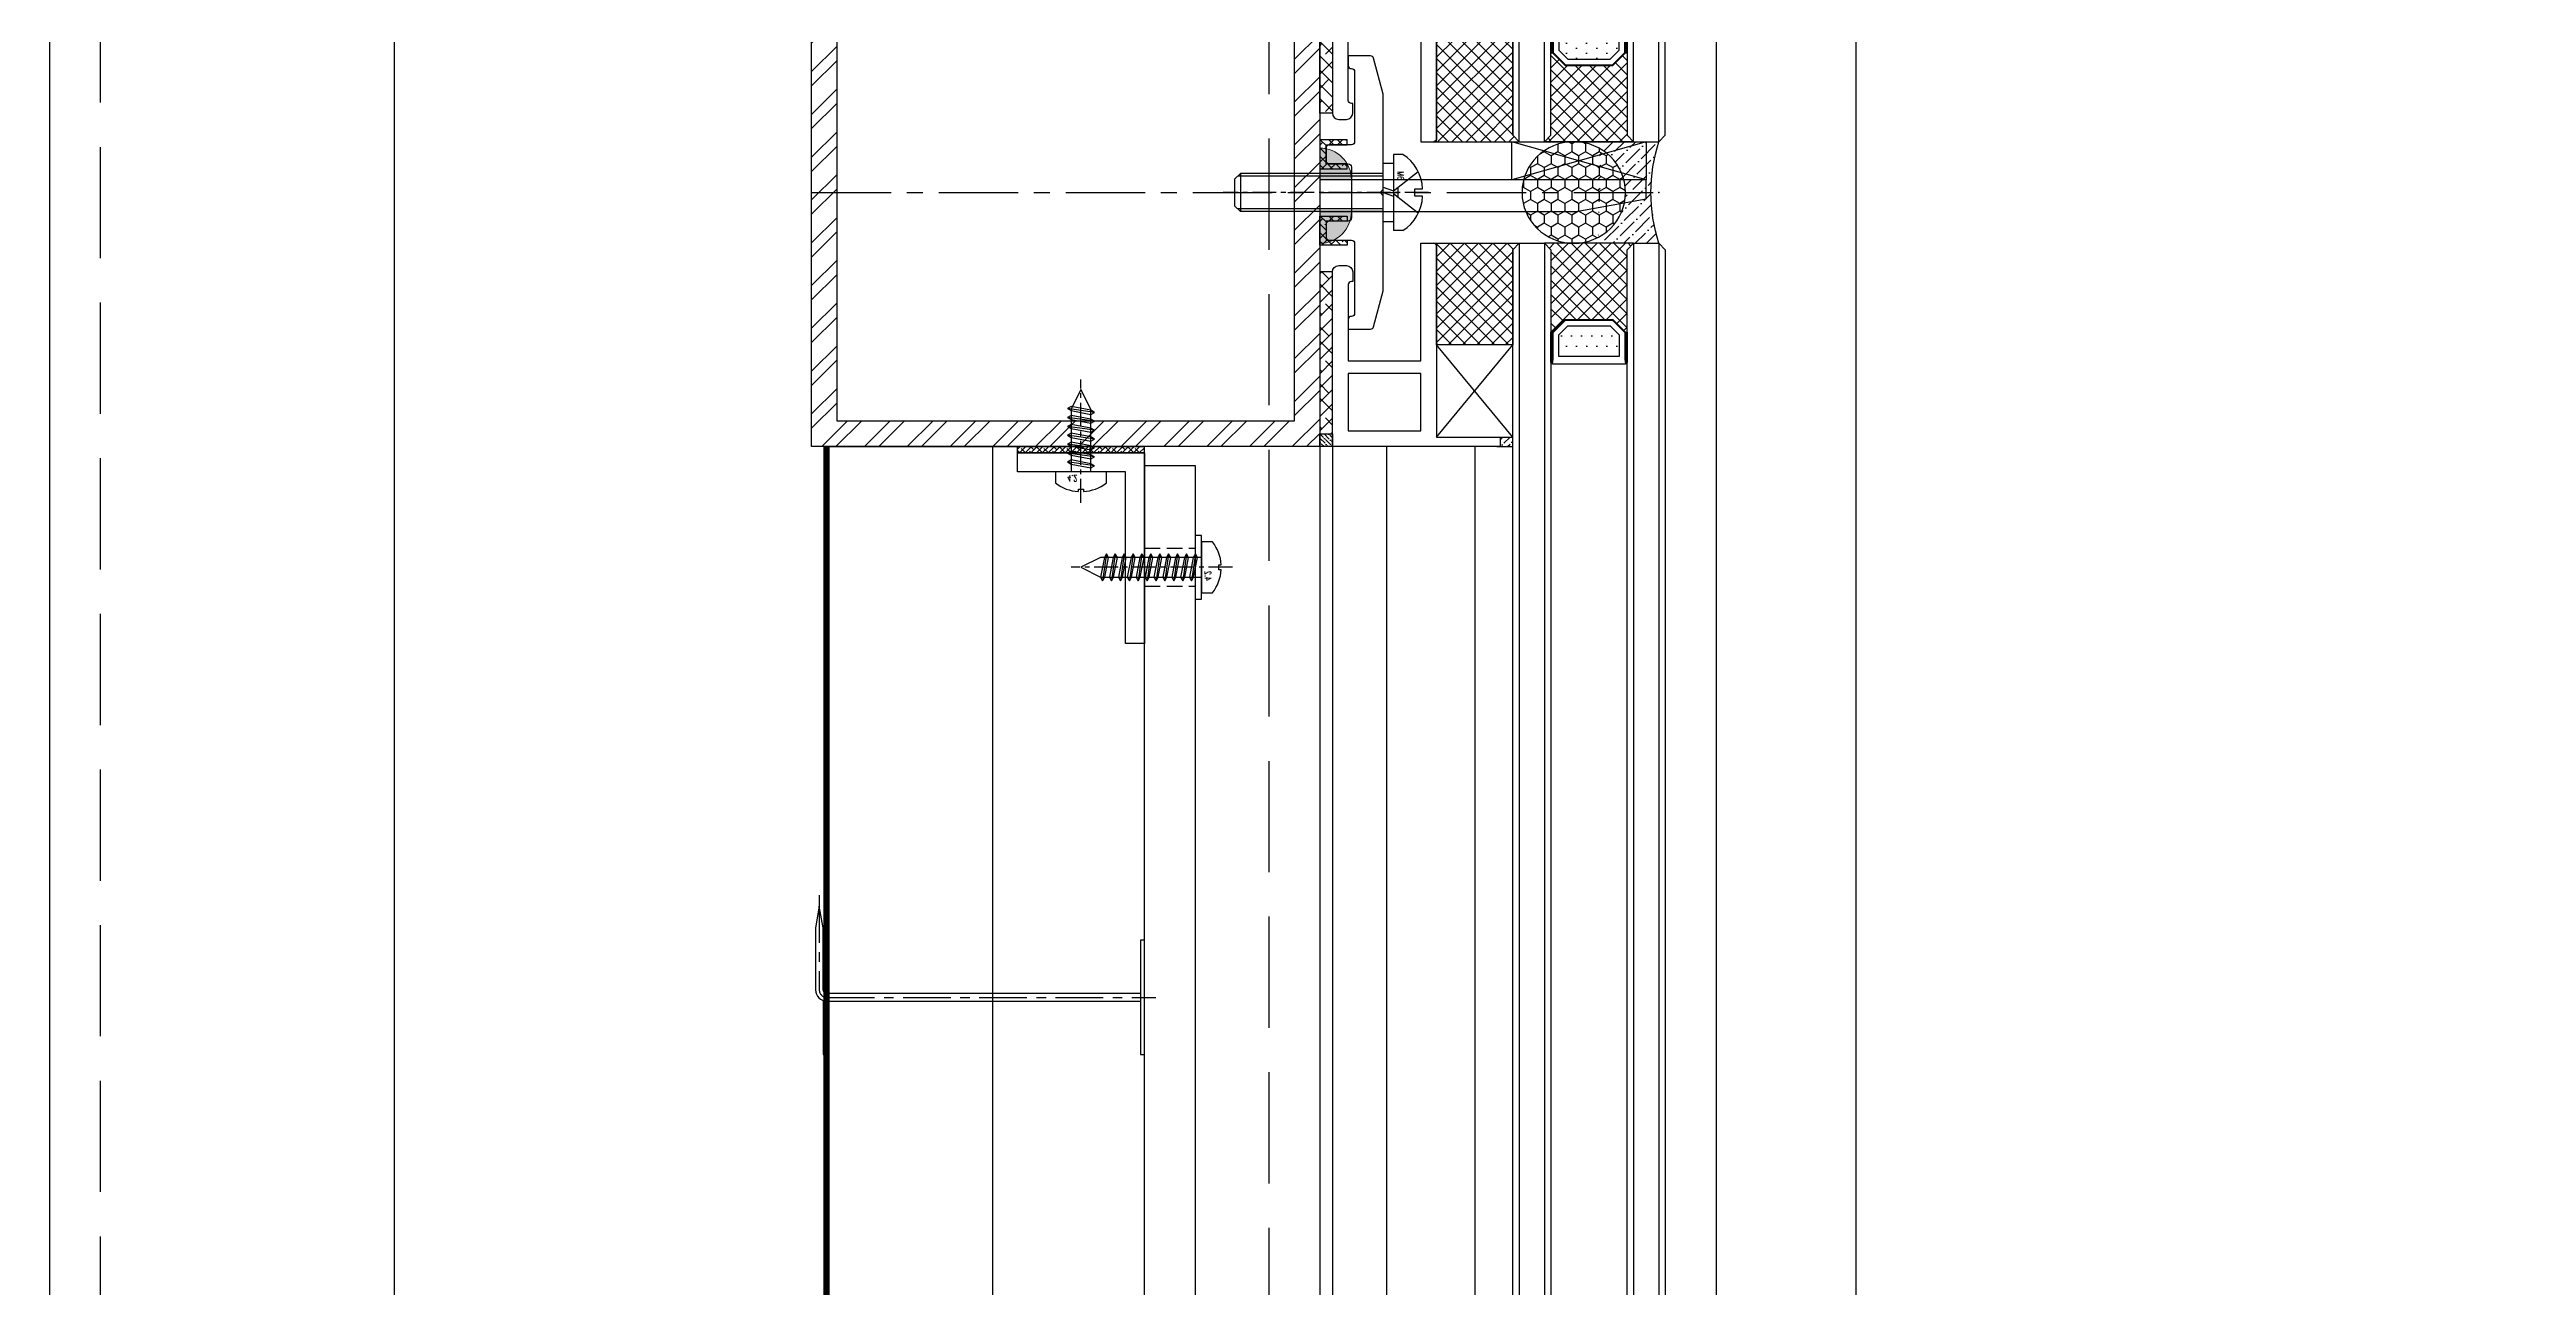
# Model space of a CAD drawing. Extents: x 220580 to 2027826, y -309201 to 71987.
# Drawn here: x 323449.2 to 323839.2, y -158801.7 to -158606.8 of the extents above; entities that cross this region are included whole.
import ezdxf
from ezdxf.enums import TextEntityAlignment as Align

# ---------------------------------------------------------------- set-up
doc = ezdxf.new("R2010")
doc.units = 0
for name, pattern in [('AUSGEZOGEN', [0]), ('CENTER', [2, 1.25, -0.25, 0.25, -0.25]), ('ZN-CENTER', [2, 1.25, -0.25, 0.25, -0.25]), ('ZN-DASH', [0.35, 0.25, -0.1])]:
    doc.linetypes.add(name, pattern=pattern)
for name, color, linetype in [('!ZN1-填充-8', 8, 'Continuous'), ('!ZN3-其它材质幕墙-60', 60, 'Continuous'), ('!ZN3-玻璃幕墙-4', 4, 'Continuous'), ('!ZN4-辅助材料-1', 1, 'Continuous'), ('!ZN4-配件-11', 11, 'Continuous'), ('!ZN5-钢材投影-40', 40, 'Continuous'), ('!ZN5-铝材投影-112', 112, 'Continuous'), ('!ZN5-铝材断面-6', 6, 'Continuous'), ('!ZN6-虚线-8', 8, 'ZN-DASH'), ('1 轴线 辅助线', 1, 'CENTER'), ('11紧固件', 11, 'Continuous'), ('20剖面图$0$A-SFCE', 30, 'Continuous'), ('2钢材断面', 2, 'Continuous'), ('A_Hatch', 8, 'Continuous'), ('BM', 8, '保温棉'), ('DIM', 173, 'Continuous'), ('Fill', 8, 'Continuous'), ('ZX', 240, 'CENTER'), ('型材截面颜色', 253, 'Continuous')]:
    doc.layers.add(name, color=color, linetype=linetype)
for name, color, linetype, lineweight in [('0CABR-填充', 8, 'Continuous', 5), ('0CABR-密封材料、垫片', 195, 'Continuous', 9), ('0填充', 8, 'Continuous', 13)]:
    doc.layers.add(name, color=color, linetype=linetype, lineweight=lineweight)
doc.styles.add('DHTEXT-1', font='ROMANS.shx', dxfattribs={"width": 0.7, "bigfont": 'CHINESE.shx'})
doc.linetypes.add('保温棉', pattern='A,0.006248399999999999,-6.2484,[134,ltypeshp.shx,S=6.2484,R=0,X=-6.2484,Y=0],-12.4968,[134,ltypeshp.shx,S=6.2484,R=180,X=6.2484,Y=0],-6.2484', length=24.9998484)
doc.dimstyles.new('ZN200', dxfattribs={"dimscale": 200, "dimtxt": 2.5, "dimasz": 1.5, "dimexe": 1, "dimexo": 2, "dimgap": 0.9, "dimtad": 1, "dimdec": 0, "dimdsep": 46, "dimtxsty": 'DHTEXT-1', "dimblk": 'ARCHTICK', "dimcen": 2.5, "dimclrd": 173, "dimclre": 173, "dimclrt": 7, "dimazin": 2, "dimtfac": 1, "dimtdec": 0, "dimtix": 1, "dimtmove": 2, "dimatfit": 3, "dimfxl": 0, "dimtolj": 1, "dimtzin": 0, "dimarcsym": 0})

# ---------------------------------------------------------------- blocks, each defined once
blk = doc.blocks.new('20250822090122')
at = {"layer": 'A_Hatch'}
h = blk.add_hatch(dxfattribs=at)
h.set_pattern_fill('ANSI32', color=256)
h.set_pattern_definition([(45, (-80, -40), (-3.367596045400933, 3.367596045400933), []), (45, (-77.75493500000448, -40), (-3.367596045400933, 3.367596045400933), [])])
h.paths.add_polyline_path([(0, 40), (-80, 40), (-80, -40), (0, -40)])
h.paths.add_polyline_path([(-4, 36), (-4, -36), (-76, -36), (-76, 36)], flags=16)
at = {"layer": '2钢材断面'}
for points in [[(-80, 40), (0, 40), (0, -40), (-80, -40)], [(-76, 36), (-4, 36), (-4, -36), (-76, -36)]]:
    blk.add_lwpolyline(points, close=True, dxfattribs=at)
blk = doc.blocks.new('20230625105620')
at = {"layer": '0CABR-填充'}
h = blk.add_hatch(dxfattribs=at)
h.set_pattern_fill('ANSI38', color=256, scale=0.3, angle=90.00000000000001)
h.set_pattern_definition([(135, (669.6330778690171, -11486.45394119481), (-0.6735192090801863, -0.6735192090801866), []), (225, (669.6330778690171, -11486.45394119481), (-0.6735192090801858, -2.02055762724056), [2.38125, -1.42875])])
h.paths.add_polyline_path([(-5.199999999720603, 3.69999999992433), (-5.199999999953434, 4.500000000203727), (-8.5, 4.499999999970896), (-8.49999999976717, 7.499999999970896), (-5.199999999953434, 7.499999999970896), (-5.199999999953434, 8.300000000017462), (-9.49999999976717, 8.300000000017462), (-9.5, 3.69999999992433)])
h = blk.add_hatch(dxfattribs=at)
h.set_pattern_fill('ANSI38', color=256, scale=0.3, angle=90)
h.set_pattern_definition([(135, (669.6330778690754, -11486.45394119481), (-0.6735192090801865, -0.6735192090801864), []), (225, (669.6330778690754, -11486.45394119481), (-0.6735192090801867, -2.020557627240559), [2.38125, -1.42875])])
h.paths.add_polyline_path([(-5.199999999662396, 3.69999999992433), (-5.199999999895226, 4.500000000203727), (-8.499999999941792, 4.499999999970896), (-8.499999999708962, 7.499999999970896), (-5.199999999895226, 7.499999999970896), (-5.199999999895226, 8.300000000017462), (-9.499999999708962, 8.300000000017462), (-9.499999999941792, 3.69999999992433)])
h = blk.add_hatch(dxfattribs=at)
h.set_pattern_fill('ANSI38', color=256, scale=0.3, angle=90.00000000000001)
h.set_pattern_definition([(135, (669.6330778687843, -11498.45394119481), (-0.6735192090801863, -0.6735192090801866), []), (225, (669.6330778687843, -11498.45394119481), (-0.6735192090801858, -2.02055762724056), [2.38125, -1.42875])])
h.paths.add_polyline_path([(-5.199999999953434, -8.30000000007567), (-5.200000000186265, -7.499999999796273), (-8.50000000023283, -7.500000000029104), (-8.5, -4.500000000029104), (-5.200000000186265, -4.500000000029104), (-5.200000000186265, -3.699999999982538), (-9.5, -3.699999999982538), (-9.50000000023283, -8.30000000007567)])
h = blk.add_hatch(dxfattribs=at)
h.set_pattern_fill('ANSI38', color=256, scale=0.3, angle=90)
h.set_pattern_definition([(135, (669.6330778688425, -11498.45394119481), (-0.6735192090801865, -0.6735192090801864), []), (225, (669.6330778688425, -11498.45394119481), (-0.6735192090801867, -2.020557627240559), [2.38125, -1.42875])])
h.paths.add_polyline_path([(-5.199999999895226, -8.30000000007567), (-5.200000000128057, -7.499999999796273), (-8.500000000174623, -7.500000000029104), (-8.499999999941792, -4.500000000029104), (-5.200000000128057, -4.500000000029104), (-5.200000000128057, -3.699999999982538), (-9.499999999941792, -3.699999999982538), (-9.500000000174623, -8.30000000007567)])
at = {"layer": '!ZN4-辅助材料-1'}
for points in [[(-5.199999999662396, 3.69999999992433), (-5.199999999895226, 4.500000000203727), (-8.499999999941792, 4.499999999970896), (-8.499999999708962, 7.499999999970896), (-5.199999999895226, 7.499999999970896), (-5.199999999895226, 8.300000000017462), (-9.499999999708962, 8.300000000017462), (-9.499999999941792, 3.69999999992433), (-5.199999999662396, 3.69999999992433)], [(-5.199999999662396, -3.700000000215368), (-5.199999999895226, -4.500000000261934), (-8.499999999941792, -4.500000000261934), (-8.499999999708962, -7.500000000029104), (-5.199999999895226, -7.500000000261934), (-5.199999999895226, -8.30000000007567), (-9.499999999708962, -8.30000000007567), (-9.499999999941792, -3.699999999982538), (-5.199999999662396, -3.700000000215368)]]:
    blk.add_lwpolyline(points, dxfattribs=at)
at = {"layer": '!ZN5-铝材投影-112'}
blk.add_lwpolyline([(-4.499999999767169, 3.999999999970896), (-4.5, -4.000000000029104, -0.4142135623702536), (-4.999999999767169, -4.500000000029104), (-7.999999999767169, -4.500000000029104, 0.414213562373095), (-8.49999999976717, -5.000000000029104), (-8.49999999976717, -7.000000000029104, 0.414213562373095), (-7.999999999767169, -7.500000000029104), (-4.499999999476131, -7.500000000025466, -0.414213562373095), (-3.999999999476131, -8.000000000025466), (-3.999999999476131, -19.00000000002547, -0.414213562373095), (-4.499999999476131, -19.50000000002547, 0.414213562373095), (-4.999999999476131, -20.00000000002547), (-4.999999999476131, -21.50000000002547), (-1.491358648519963, -21.5000000000291, 0.3394542588629411), (-1.008395735407248, -21.12940952254576), (0.5, -15.5000000000291), (0.5, -0.5000000000291038), (0, -2.91038304567337e-11), (0.5, 0.4999999999708962), (0.5000000002328306, 15.4999999999709), (-1.008395735174417, 21.12940952248755, 0.3394542588629411), (-1.491358648519963, 21.4999999999709), (-4.999999999476131, 21.49999999996726), (-4.999999999476131, 19.99999999996726, 0.414213562373095), (-4.499999999476131, 19.49999999996726, -0.414213562373095), (-3.999999999476131, 18.99999999996726), (-3.999999999476131, 7.999999999967258, -0.414213562373095), (-4.499999999476131, 7.499999999967258), (-7.999999999767169, 7.499999999970896, 0.414213562373095), (-8.49999999976717, 6.999999999970896), (-8.49999999976717, 4.999999999970896, 0.414213562373095), (-7.999999999767169, 4.499999999970896), (-4.999999999767169, 4.499999999970896, -0.4142135623688329), (-4.499999999767169, 3.999999999970896)], format="xyb", close=True, dxfattribs=at)
at = {"layer": '0CABR-密封材料、垫片'}
for points in [[(-5.199999999720603, 3.69999999992433), (-5.199999999953434, 4.500000000203727), (-8.5, 4.499999999970896), (-8.49999999976717, 7.499999999970896), (-5.199999999953434, 7.499999999970896), (-5.199999999953434, 8.300000000017462), (-9.49999999976717, 8.300000000017462), (-9.5, 3.69999999992433), (-5.199999999720603, 3.69999999992433)], [(-5.199999999720603, -3.700000000215368), (-5.199999999953434, -4.500000000261934), (-8.5, -4.500000000261934), (-8.49999999976717, -7.500000000029104), (-5.199999999953434, -7.500000000261934), (-5.199999999953434, -8.30000000007567), (-9.49999999976717, -8.30000000007567), (-9.5, -3.699999999982538), (-5.199999999720603, -3.700000000215368)]]:
    blk.add_lwpolyline(points, dxfattribs=at)
blk = doc.blocks.new('*U1907')
at = {"linetype": 'ByBlock', "ltscale": 10}
for p, q in [((-3.099760062443238, 5.999999999999091), (-1.5997600624396, 5.999999999999091)), ((-1.5997600624396, -5.999999999999091), (-1.5997600624396, 5.999999999999091)), ((-1.5997600624396, -4.620044984873882), (-1.5997600624396, 4.620044984872013)), ((-1.5997600624396, 4.620044984872013), (0, 4.620044984872013)), ((0, 4.620044984872013), (0, -4.620044984873882)), ((-6.199760062438145, 0.5999999999958163), (-4.999760062433779, 0.5999999999976353)), ((-5.512308570388996, 3.264313849224891), (-1.5997600624396, 0.2324707128979036)), ((-4.999760062433779, 0.5999999999976353), (-4.999760062433779, -0.5999999999994543)), ((-2.359507198434585, 0.8212005739923881), (-2.359507198434585, -0.8212005739890408)), ((0, -9.343636975245317e-13), (-1.5997600624396, 0.5822434348437788)), ((2.220446049250313e-16, 3.000000000002645), (22.5002399375644, 3.000000000000339)), ((2.220446049250313e-16, 2.55000000000389), (22.95023993756877, 2.549999999997793)), ((22.50023993756076, -2.999999999986928), (22.50023993755713, 3.000000000014891)), ((22.50023993755713, 3.000000000014891), (23.40023993755858, 2.100000000013436)), ((23.40023993756222, -2.100000000009119), (23.40023993755858, 2.100000000013436)), ((-4.999760062433779, -0.5999999999994543), (-6.200041946336569, -0.6000000000067303)), ((-5.512308570388996, -3.264313849219434), (-1.5997600624396, -0.2324707128950645)), ((-0.0001236077368957922, -0.834518847842471), (-1.599883670176496, -0.2522754129977578)), ((0, -2.549999999996544), (22.95023993757604, -2.549999999997114)), ((2.220446049250313e-16, -2.999999999997355), (22.50023993756804, -2.999999999999661)), ((22.50023993755713, -3.000000000014213), (23.40023993755858, -2.100000000012757)), ((-3.0997600624396, -5.999999999999091), (-1.5997600624396, -5.999999999999091)), ((0, -4.620044984873882), (-1.5997600624396, -4.620044984873882))]:
    blk.add_line(p, q, dxfattribs=at)
at = {"color": 0, "linetype": 'ZN-CENTER', "ltscale": 3}
blk.add_line((-7.149760062439595, 2.968965134506063e-13), (25.2002399375604, 2.456684181638768e-12), dxfattribs=at)
at = {"linetype": 'ByBlock', "ltscale": 10}
for centre, radius, start, end in [((0.6289204536260513, 0.2696463704114649), 6.836666666661672, 123.0516276806388, 177.2303399897559), ((0.6289204536260513, -0.2696463704151029), 6.836666666662514, 182.7696600102441, 236.9483723193611)]:
    blk.add_arc(centre, radius, start, end, dxfattribs=at)
at = {"layer": 'Defpoints', "color": 0, "ltscale": 10, "style": 'DHTEXT-1', "width": 0.7}
blk.add_text('M6', height=1, rotation=90, dxfattribs=at).set_placement((-2.254738332375523, -2.651439335049475), align=Align.CENTER)
blk = doc.blocks.new('16胶缝')
at = {"layer": '!ZN1-填充-8', "ltscale": 0.1}
h = blk.add_hatch(dxfattribs=at)
h.set_pattern_fill('HONEY', color=256, scale=10, style=0)
h.set_pattern_definition([(4.818975183877585e-15, (-19679.56000236233, -11324.37131966545), (1.875, 1.08253175), [1.25, -2.5]), (120, (-19679.56000236233, -11324.37131966545), (-1.874999995903225, 1.082531757095823), [1.249999999999998, -2.499999999999997]), (60.00000000000003, (-19679.56000236233, -11324.37131966545), (4.096775418904741e-09, 2.165063507095822), [-2.499999999999998, 1.249999999999999])])
edge = h.paths.add_edge_path()
edge.add_ellipse((8.000000000182808, 13.40127735032729), major_axis=(-1.852811262691897e-12, -8.148750109612592), ratio=0.9817456533069091, start_angle=0, end_angle=360)
h = blk.add_hatch(dxfattribs=at)
h.set_pattern_fill('ANSI36', color=256, scale=10, style=0)
h.set_pattern_definition([(45.00000000000003, (-19679.575386873, -11324.37131966545), (0.6629126073623883, 2.430679560328756), [3.125, -0.625, 0, -0.625])])
edge = h.paths.add_edge_path()
edge.add_ellipse((8.015384510843433, 13.40127735032729), major_axis=(0.8733517820453444, 8.103544729698486), ratio=0.9813319895029027, start_angle=124.6262873536864, end_angle=247.3977371599691, ccw=False)
edge.add_arc((0.0005942590132690384, 10.19757702908555), 1.197577176534192, 269.97156881858757, 324.48671338471985, ccw=False)
edge.add_line((1.455191522836685e-11, 8.999999999992724), (1.091393642127514e-11, -1.818989403545856e-12))
edge.add_arc((8.000000000015461, -24.92179927315374), 26.17434008740905, 432.2031562990745, 467.7968437009381, ccw=False)
edge.add_line((16.00000000001455, 0), (16.00000000001091, 9.000000000003638))
edge.add_arc((16.00645417175474, 10.22705133927502), 1.227068313314542, 216.5905572920867, 269.6986325029304, ccw=False)
at = {"layer": '!ZN4-辅助材料-1', "color": 1, "ltscale": 0.1}
blk.add_arc((8.000000000014552, -24.92179927313555), 26.17434008739207, 72.20315629866607, 107.7968437013339, dxfattribs=at)
blk.add_ellipse((8.000000000182808, 13.40127735032729), major_axis=(-1.852811262691897e-12, -8.148750109612592), ratio=0.9817456533069091, dxfattribs=at)
blk.add_point((8.000000000014552, 7.275957614183426e-12), dxfattribs=at)
blk = doc.blocks.new('胶缝断面')
at = {"color": 7, "ltscale": 0.1, "extrusion": (0, 0, -1), "zscale": -1, "rotation": 180}
blk.add_blockref('16胶缝', (8, 5.456968210637569e-12), dxfattribs=at)
blk = doc.blocks.new('20230625110549')
at = {"layer": '!ZN1-填充-8', "ltscale": 20}
h = blk.add_hatch(color=256, dxfattribs=at)
h.dxf.hatch_style = 1
h.paths.add_polyline_path([(0, 5), (0, 0), (5, 0, 0.4142135623730951)])
at = {"layer": '0CABR-填充', "ltscale": 20}
blk.add_line((0, 0), (0, 5), dxfattribs=at)
blk.add_arc((0, 0), 5, 0, 90, dxfattribs=at)
blk = doc.blocks.new('20250822103150', base_point=(-89262.55327602196, -87415.13117897836))
at = {"layer": '!ZN4-辅助材料-1'}
blk.add_lwpolyline([(-89131.15327524142, -87413.13117784284), (-89152.31959590278, -87413.13230322828), (-89152.31959575377, -87407.13276996238), (-89131.15327509241, -87407.13164457693), (-89131.15327524142, -87413.13117784284), (-89152.31959575377, -87407.13276996238), (-89131.15327509241, -87407.13164457693), (-89152.31959590278, -87413.13230322828)], dxfattribs=at)
at = {"layer": '!ZN5-钢材投影-40'}
blk.add_lwpolyline([(-89142.15327716633, -87418.13194908516), (-89131.15327524142, -87416.13194908516), (-89131.15327524142, -87413.13117784284), (-89182.55327602196, -87413.13117784284), (-89182.55327602196, -87418.13117784284), (-89142.14942095472, -87418.13117784284)], close=True, dxfattribs=at)
at = {"layer": '0CABR-填充', "ltscale": 20}
blk.add_blockref('20230625110549', (-89182.55327602196, -87413.13117784284), dxfattribs=at)
at = {"layer": '0CABR-填充', "ltscale": 20, "xscale": -1, "rotation": 180}
blk.add_blockref('20230625110549', (-89182.55327602196, -87418.1311778428), dxfattribs=at)
blk = doc.blocks.new('20240131155736')
at = {"layer": '!ZN1-填充-8'}
h = blk.add_hatch(dxfattribs=at)
h.set_pattern_fill('ANSI36', color=256, scale=0.5, angle=270, style=0)
h.set_pattern_definition([(315, (4155.516182055328, -11794.82250172619), (1.543481520808761, -0.4209495056751171), [1.984375, -0.396875, 0, -0.396875])])
h.paths.add_polyline_path([(-0.7497986001617392, 0.7500036128367356), (-0.7497986001617392, -0.7500036128367356), (1.250202532093681, -0.7500036128367356), (1.250202532093681, 0.7500036128367356)])
at = {"layer": '!ZN4-辅助材料-1', "linetype": 'AUSGEZOGEN'}
blk.add_line((-1.250202532108233, 0.749996387068677), (1.250202532108233, 0.7500036128367356), dxfattribs=at)
blk = doc.blocks.new('20240131160147')
at = {"layer": '!ZN5-铝材断面-6'}
blk.add_lwpolyline([(-3.359996820086963, 1.24972521692689), (-3.360017300714389, 19.749725232934), (-0.8600173007143894, 19.749725232934), (-0.8599968200869625, -10.750274787526), (9.139988671027822, -10.75027476862306), (9.139988671027822, -12.25027476862306), (-17.2600001134706, -12.25027476875402), (-17.2600001134706, 15.24972523121687, -0.414213562373095), (-16.2600001134706, 16.24972523121687), (-15.06000012539153, 16.24972523121687, -0.414213562373095), (-14.06000012539153, 15.24972523121687), (-14.06000012539153, 13.74972523121687), (-14.2600001134706, 13.74972523121687, 0.414213562373095), (-14.7600001134706, 13.24972523121687), (-14.7600001134706, 1.249725235698861)], format="xyb", close=True, dxfattribs=at)
blk.add_lwpolyline([(-14.7600001134706, -0.7502747643011389), (-14.7600001134706, -9.750274768754025), (-3.359996820086963, -9.750274787525996), (-3.359996820086963, -0.7502747830731096)], close=True, dxfattribs=at)
at = {"layer": '!ZN1-填充-8', "ltscale": 50, "xscale": -1, "rotation": 180}
blk.add_blockref('20240131155736', (9.889797354408074, -11.50027115578996), dxfattribs=at)
blk = doc.blocks.new('20250822102610', base_point=(-89164.55327459493, -87453.63117898782))
at = {"layer": '!ZN1-填充-8'}
h = blk.add_hatch(dxfattribs=at)
h.set_pattern_fill('ANSI37', color=256, angle=-1.272221872585407e-14, style=0)
h.set_pattern_definition([(44.99999999999999, (0, 0), (-1.122532015133644, 1.122532015133644), []), (135, (0, 0), (-1.122532015133644, -1.122532015133644), [])])
edge = h.paths.add_edge_path()
edge.add_line((-89165.05327484866, -87423.13117512563), (-89151.55327484867, -87423.13118085341))
edge.add_line((-89151.55327484867, -87423.13118085341), (-89152.55327484867, -87424.13118000627))
edge.add_line((-89152.55327484867, -87424.13118000627), (-89152.55327484867, -87439.13118438769))
edge.add_line((-89152.55327484867, -87439.13118438769), (-89164.55327484867, -87439.13117682973))
edge.add_line((-89164.55327484867, -87439.13117682973), (-89164.55327484867, -87423.63117784967))
edge.add_arc((-89165.05327484867, -87423.63117512563), 0.5000000000074204, 359.9996878473482, 449.9999999983324)
at = {"layer": '!ZN1-填充-8', "ltscale": 100}
for p, q in [((-89152.5532746931, -87453.63117898782), (-89164.55327484867, -87439.13117682973)), ((-89164.55327459493, -87453.63117898782), (-89152.55327484867, -87439.13118438756))]:
    blk.add_line(p, q, dxfattribs=at)
at = {"layer": '!ZN4-辅助材料-1', "linetype": 'AUSGEZOGEN'}
blk.add_lwpolyline([(-89165.05327484866, -87423.13117512563), (-89151.55327484867, -87423.13118085341), (-89152.55327484867, -87424.13118000627), (-89152.55327484867, -87439.13118438769), (-89164.55327484867, -87439.13117682973), (-89164.55327484867, -87423.63117784967, 0.4142151580810171), (-89165.05327484866, -87423.13117512563), (-89165.05327484866, -87423.13117512563)], format="xyb", dxfattribs=at)
blk.add_lwpolyline([(-89152.55327484867, -87439.13118438768), (-89164.55327467559, -87439.13117716176), (-89164.55327469764, -87442.13117353823)], dxfattribs=at)
blk.add_lwpolyline([(-89164.55327459965, -87439.13117716176), (-89164.55327459493, -87453.63117898782), (-89152.5532746931, -87453.63117898782), (-89152.55327469783, -87439.13117716176)], close=True, dxfattribs=at)
blk = doc.blocks.new('20250822103338', base_point=(-89182.55327602196, -87455.13117897836))
at = {"layer": '0填充'}
h = blk.add_hatch(dxfattribs=at)
h.set_pattern_fill('ANSI38', color=256, angle=360, style=0)
h.set_pattern_definition([(45, (0, 0), (-1.122532015133644, 1.122532015133644), []), (134.9999999999999, (0, 0), (-3.367596045400932, 1.122532015133645), [3.96875, -2.38125])])
h.paths.add_polyline_path([(-89182.553276022, -87453.13117897836), (-89180.55327602198, -87453.13117897836), (-89180.55327602211, -87427.6311789784), (-89182.55327602211, -87427.6311789784)])
at = {"layer": '型材截面颜色', "ltscale": 60}
h = blk.add_hatch(dxfattribs=at)
h.set_pattern_fill('ANSI36', color=256, scale=0.3, angle=90.00000000000001)
h.set_pattern_definition([(135, (0, 0), (-0.9260889124852567, 0.2525697034050699), [1.190625, -0.238125, 0, -0.238125])])
h.paths.add_polyline_path([(-89182.55327602196, -87455.13117898106), (-89182.55327602196, -87453.13104161006), (-89180.55326710995, -87453.1311102956), (-89180.55326710995, -87455.13124766659)])
at = {"layer": '!ZN4-辅助材料-1'}
for points in [[(-89180.55327602195, -87427.6311789784), (-89182.55327602195, -87427.6311789784), (-89182.55327602196, -87453.13117897836), (-89180.55327602196, -87453.13117897836)], [(-89182.55327602196, -87455.13117897836), (-89182.55327602196, -87453.13104160737), (-89180.55326570052, -87453.13103338321), (-89180.55326570052, -87455.1311707542)]]:
    blk.add_lwpolyline(points, close=True, dxfattribs=at)
at = {"layer": '0CABR-密封材料、垫片'}
blk.add_lwpolyline([(-89180.55327602195, -87427.6311789784), (-89182.55327602195, -87427.6311789784), (-89182.55327602196, -87455.13117897836), (-89180.55327602196, -87455.13117897836)], close=True, dxfattribs=at)
blk = doc.blocks.new('20250822103828')
at = {"layer": '!ZN4-辅助材料-1', "ltscale": 100}
for name, p in [('20250822102610', (18.40000010126096, 1.499999990541255)), ('20250822103338', (0, 0))]:
    blk.add_blockref(name, p, dxfattribs=at)
at = {"layer": '!ZN6-虚线-8', "ltscale": 50}
blk.add_blockref('20240131160147', (19.26000011348515, 12.25027476875402), dxfattribs=at)
blk = doc.blocks.new('*U301')
at = {"layer": '!ZN1-填充-8'}
for points in [[(-18, 26.75000102790364), (-18, 22.00000102790364), (-17.75, 22.00000102790364), (-17.75, 26.75000102790364)], [(-6.25, 26.75000102790364), (-6.25, 22.00000102790364), (-6, 22.00000102790364), (-6, 26.75000102790364)], [(-18, -26.75000102790364), (-18, -22.00000102790364), (-17.75, -22.00000102790364), (-17.75, -26.75000102790364)], [(-6.25, -26.75000102790364), (-6.25, -22.00000102790364), (-6, -22.00000102790364), (-6, -26.75000102790364)]]:
    blk.add_hatch(color=256, dxfattribs=at).paths.add_polyline_path(points)
h = blk.add_hatch(dxfattribs=at)
h.set_pattern_fill('DOTS', color=8, angle=90, style=0)
h.set_pattern_definition([(90, (0, 13.9999989689677), (-1.5875, 0.7937500000000002), [0, -1.5875])])
h.paths.add_polyline_path([(-15.33578673216107, 21.00000143289799), (-8.664213388663484, 21.00000143289799), (-7.249997335646185, 22.41421748591165), (-7.249997335646185, 25.80000143289726), (-16.74999733564619, 25.80000143289726), (-16.74999733564619, 22.41421203638674)])
h = blk.add_hatch(dxfattribs=at)
h.set_pattern_fill('ANSI37', color=256, scale=0.5000000000000001, angle=90.00000000000001, style=0)
h.set_pattern_definition([(135, (0, 13.9999989689677), (-1.122532015133644, -1.122532015133644), []), (225, (0, 13.9999989689677), (1.122532015133644, -1.122532015133644), [])])
h.paths.add_polyline_path([(-5.000001026521204, 7.999999998435669), (-19.0000010265212, 7.999999998435669), (-18.0000010265212, 8.99999999843567), (-18.0000010265212, 21.99999999843567), (-17.7500010265212, 21.99999999843567), (-15.7500010265212, 19.99999999843567), (-8.250001026521204, 19.99999999843567), (-6.250001026521204, 21.99999999843567), (-6.000001026521204, 21.99999999843567), (-6.000001026521204, 8.99999999843567)])
h = blk.add_hatch(dxfattribs=at)
h.set_pattern_fill('ANSI37', color=256, scale=0.5, style=0)
h.set_pattern_definition([(45, (104147.152268232, 29987.51196815458), (-1.122532015133644, 1.122532015133644), []), (135, (104147.152268232, 29987.51196815458), (-1.122532015133644, -1.122532015133644), [])])
h.paths.add_polyline_path([(-5.000001026521204, -7.999999998435669), (-19.0000010265212, -7.999999998435669), (-18.0000010265212, -8.99999999843567), (-18.0000010265212, -21.99999999843567), (-17.7500010265212, -21.99999999843567), (-15.7500010265212, -19.99999999843567), (-8.250001026521204, -19.99999999843567), (-6.250001026521204, -21.99999999843567), (-6.000001026521204, -21.99999999843567), (-6.000001026521204, -8.99999999843567)])
h = blk.add_hatch(dxfattribs=at)
h.set_pattern_fill('DOTS', color=8, angle=-1.272221872585407e-14, style=0)
h.set_pattern_definition([(0, (104147.152268232, 29987.51196815458), (0.7937500000000003, 1.5875), [0, -1.5875])])
h.paths.add_polyline_path([(-15.33578673216107, -21.00000143289799), (-8.664213388663484, -21.00000143289799), (-7.249997335646185, -22.41421748591165), (-7.249997335646185, -25.80000143289726), (-16.74999733564619, -25.80000143289726), (-16.74999733564619, -22.41421203638674)])
for p, q in [((-23, 8.000001027903636), (-23.00000000001455, 425.0000000494219)), ((-19.00000102947524, 7.999999998435669), (-19.00000102947524, 424.999999019954)), ((-4.999999091349309, 7.999999998435669), (-4.999999091363861, 424.999999019954)), ((-1.000000120824552, 8.000001027903636), (-1.000000120839104, 425.0000000494219)), ((-23, -8.000001027907274), (-23.00000000001455, -475.8423944231363)), ((-19.00000102947524, -7.999999998435669), (-19.00000102947524, -475.8423933936684)), ((-4.999999091349309, -7.999999998435669), (-4.999999091363861, -475.8423933936684)), ((-1.000000120824552, -8.000001027907274), (-1.000000120839104, -475.8423944231363))]:
    blk.add_line(p, q, dxfattribs=at)
at = {"layer": '!ZN3-玻璃幕墙-4'}
for points in [[(-24.00000000001455, 425.0000000494219), (-24, 9.000001027903636), (-23, 8.000001027903636), (-19, 8.000001027903636), (-18, 9.000001027903636), (-18.00000000001455, 425.0000000494219)], [(-6.000000000014552, 425.0000000494219), (-6, 9.000001027903636), (-5, 8.000001027903636), (-1, 8.000001027903636), (0, 9.000001027903636), (-1.455191522836685e-11, 425.0000000494219)], [(-24.00000000001455, -475.8423944231363), (-24, -9.000001027907274), (-23, -8.000001027907274), (-19, -8.000001027907274), (-18, -9.000001027907274), (-18.00000000001455, -475.8423944231363)], [(-6.000000000014552, -475.8423944231363), (-6, -9.000001027903636), (-5, -8.000001027903636), (-1, -8.000001027903636), (0, -9.000001027903636), (-1.455191522836685e-11, -475.8423944231363)]]:
    blk.add_lwpolyline(points, dxfattribs=at)
at = {"layer": '!ZN4-辅助材料-1'}
for points in [[(-18, 26.75000102790364), (-18, 22.00000102790364), (-17.75, 22.00000102790364), (-17.75, 26.75000102790364)], [(-15.74999993958045, 20.00000102790364), (-8.250000060419552, 20.00000102790364), (-6.250000060419552, 22.00000102790364), (-6.250000060419552, 27.00000102790364), (-17.75000006041955, 27.00000102790364), (-17.75000006041955, 22.00000102790364)], [(-15.33578673216107, 21.00000143289799), (-8.664213388663484, 21.00000143289799), (-7.249997335646185, 22.41421748591165), (-7.249997335646185, 25.80000143289726), (-16.74999733564619, 25.80000143289726), (-16.74999733564619, 22.41421203638674)], [(-6.25, 26.75000102790364), (-6.25, 22.00000102790364), (-6, 22.00000102790364), (-6, 26.75000102790364)], [(-5.000001026521204, 7.999999998435669), (-19.0000010265212, 7.999999998435669), (-18.0000010265212, 8.99999999843567), (-18.0000010265212, 21.99999999843567), (-17.7500010265212, 21.99999999843567), (-15.7500010265212, 19.99999999843567), (-8.250001026521204, 19.99999999843567), (-8.250001026521204, 19.99999999843567), (-6.250001026521204, 21.99999999843567), (-6.000001026521204, 21.99999999843567), (-6.000001026521204, 8.99999999843567), (-5.000001026521204, 7.999999998435669)], [(-5.000001026521204, -7.999999998435669), (-19.0000010265212, -7.999999998435669), (-18.0000010265212, -8.99999999843567), (-18.0000010265212, -21.99999999843567), (-17.7500010265212, -21.99999999843567), (-15.7500010265212, -19.99999999843567), (-8.250001026521204, -19.99999999843567), (-8.250001026521204, -19.99999999843567), (-6.250001026521204, -21.99999999843567), (-6.000001026521204, -21.99999999843567), (-6.000001026521204, -8.99999999843567), (-5.000001026521204, -7.999999998435669)], [(-18, -26.75000102790364), (-18, -22.00000102790364), (-17.75, -22.00000102790364), (-17.75, -26.75000102790364)], [(-15.74999993958045, -20.00000102790364), (-8.250000060419552, -20.00000102790364), (-6.250000060419552, -22.00000102790364), (-6.250000060419552, -27.00000102790364), (-17.75000006041955, -27.00000102790364), (-17.75000006041955, -22.00000102790364)], [(-15.33578673216107, -21.00000143289799), (-8.664213388663484, -21.00000143289799), (-7.249997335646185, -22.41421748591165), (-7.249997335646185, -25.80000143289726), (-16.74999733564619, -25.80000143289726), (-16.74999733564619, -22.41421203638674)], [(-6.25, -26.75000102790364), (-6.25, -22.00000102790364), (-6, -22.00000102790364), (-6, -26.75000102790364)]]:
    blk.add_lwpolyline(points, close=True, dxfattribs=at)
for points in [[(-17.74999853286135, 26.40000038206927), (-17.65000006041373, 26.40000038206927), (-17.65000006041373, 22.04142079812664), (-15.70857608562801, 20.09999682333728), (-8.291423709393712, 20.09999682333728), (-6.349998532867176, 22.04142199986745), (-6.349998532867176, 26.40000102790509), (-6.250000060419552, 26.40000102790509), (-6.349998532867176, 26.40000102790509)], [(-17.74999853286135, -26.40000038206927), (-17.65000006041373, -26.40000038206927), (-17.65000006041373, -22.04142079812664), (-15.70857608562801, -20.09999682333728), (-8.291423709393712, -20.09999682333728), (-6.349998532867176, -22.04142199986745), (-6.349998532867176, -26.40000102790509), (-6.250000060419552, -26.40000102790509), (-6.349998532867176, -26.40000102790509)]]:
    blk.add_lwpolyline(points, dxfattribs=at)
at = {"layer": '!ZN5-钢材投影-40', "ltscale": 0.3}
for p, q in [((-254.4017149738647, 425.0000000494219), (-254.4017149738647, -475.8423944231363)), ((-54.39999999999418, 425.0000000494219), (-54.39999999999418, -475.8423944231363))]:
    blk.add_line(p, q, dxfattribs=at)
at = {"layer": '!ZN5-铝材投影-112'}
for p, q in [((7.999997113627614, 425.0000000494219), (7.999997113627614, -475.8423944231363)), ((30.0000000448199, 425.0000000494219), (30.0000000448199, -475.8423944231363)), ((-52.40170605068852, -39.99999999995634), (-52.40170605068852, -475.8423944231363)), ((-43.9017349172791, -39.99999999995634), (-43.9017349172791, -475.8423944231363)), ((-30.00001585268183, -39.99999999995634), (-30.00001585268183, -475.8423944231363))]:
    blk.add_line(p, q, dxfattribs=at)
at = {"layer": '!ZN6-虚线-8', "color": 8, "linetype": 'ZN-DASH', "ltscale": 70}
for p, q in [((-246.4017149738647, -475.8423944231363), (-246.4017149738647, 425.0000000494219)), ((-62.39999999999418, 425.0000000494219), (-62.39999999999418, -475.8423944231363))]:
    blk.add_line(p, q, dxfattribs=at)
at = {"layer": 'Defpoints', "color": 250}
for p in [(-6.000001026521204, 20.00000102790364), (-24.00000205304241, 8.000001027903636), (-18, 7.999999998435669), (-6, 7.999999998435669), (0, 8.000001027903636), (-24.00000205304241, -8.000001027903636), (-18, -7.999999998435669), (-6, -7.999999998435669), (0, -8.000001027903636), (-6.000001026521204, -20.00000102790364)]:
    blk.add_point(p, dxfattribs=at)
at = {"layer": 'ZX', "ltscale": 10}
blk.add_line((-134.3999999999942, 0), (0, 0), dxfattribs=at)
at = {"layer": '!ZN4-辅助材料-1', "ltscale": 100, "xscale": -1, "rotation": 180}
blk.add_blockref('20250822103828', (-54.39999999999418, 40), dxfattribs=at)
at = {"layer": '!ZN4-辅助材料-1', "ltscale": 100}
for name, p in [('20250822103150', (-134.3999999999942, 0)), ('20250822103828', (-54.39999999999418, -40))]:
    blk.add_blockref(name, p, dxfattribs=at)
at = {"layer": '!ZN4-辅助材料-1', "rotation": 270}
blk.add_blockref('胶缝断面', (-1.000000120824552, 1.2082455214113e-07), dxfattribs=at)
at = {"layer": '!ZN4-配件-11', "color": 1, "rotation": 180}
blk.add_blockref('*U1907', (-44.40000000005239, 1.557054929435253e-09), dxfattribs=at)
at = {"layer": '!ZN5-铝材断面-6', "ltscale": 100}
blk.add_blockref('20250822090122', (-54.39999999999418, 0), dxfattribs=at)
at = {"layer": '0CABR-填充', "ltscale": 20}
blk.add_blockref('20230625105620', (-44.9000000001688, 0), dxfattribs=at)
blk = doc.blocks.new('*U1909')
at = {"linetype": 'ByBlock', "ltscale": 15}
blk.add_lwpolyline([(0.599999999627471, 0.599999999627471), (0.599999999627471, 50.00000000000342, -0.414213562373095), (1.199999999254942, 50.5999999996309), (10.93635668896604, 50.5999999996309), (14.33912577864248, 51.19999999925837), (10.93635668896604, 51.79999999888584), (1.199999999254942, 51.79999999888584, 0.414213562373095), (-0.599999999627471, 50.00000000000342), (-0.599999999627471, 0.599999999627471)], format="xyb", dxfattribs=at)
at = {"color": 0, "linetype": 'ZN-CENTER', "ltscale": 6}
blk.add_lwpolyline([(16.10812437337995, 51.19999999925837), (1.199999999254942, 51.19999999925837, 0.4142135623730951), (0, 50.00000000000342), (0, -1.813810506033718)], format="xyb", dxfattribs=at)
at = {"linetype": 'ByBlock', "ltscale": 15}
for points in [[(-0.4970562745584175, 50.5999999996309), (-8.999999994412065, 50.5999999996309), (-8.999999994412065, 50.00000000000342), (-0.599999999627471, 50.00000000000342)], [(0.599999999627471, 50.00000000000342), (8.999999994412065, 50.00000000000342), (8.999999994412065, 50.5999999996309), (1.199999999254942, 50.5999999996309)]]:
    blk.add_lwpolyline(points, dxfattribs=at)
blk.add_lwpolyline([(-8.999999994412065, 0.599999999627471), (-8.999999994412065, 0), (8.999999994412065, 0), (8.999999994412065, 0.599999999627471)], close=True, dxfattribs=at)
blk = doc.blocks.new('*U2091')
at = {"color": 0, "linetype": 'CENTER', "ltscale": 3}
blk.add_line((-4.851510917911964, 2.913225216616411e-13), (14.54315256367451, -8.526512829121202e-15), dxfattribs=at)
at = {"linetype": 'ByBlock', "ltscale": 10}
for p, q in [((0, 1.550000000000024), (9.895000016689004, 1.549999999999739)), ((0.9859588387780631, 2.110000000000021), (1.57904116122194, -2.110000000000007)), ((2.385958838778063, 2.109999999999977), (2.97904116122194, -2.110000000000051)), ((3.785958838778063, 2.109999999999933), (4.37904116122194, -2.110000000000094)), ((5.185958838778062, 2.109999999999889), (5.779041161221939, -2.110000000000138)), ((6.585958838778063, 2.109999999999845), (7.17904116122194, -2.110000000000182)), ((7.985958838778063, 2.109999999999801), (8.57904116122194, -2.110000000000226)), ((9.385958838778063, 2.109999999999757), (9.97904116122194, -2.11000000000027)), ((9.895000016689004, 1.549999999999739), (13, -2.927436071331612e-13)), ((9.895000016689004, -1.550000000000255), (0, -1.549999999999945)), ((13, -2.927436071331612e-13), (9.895000016689004, -1.550000000000255))]:
    blk.add_line(p, q, dxfattribs=at)
blk.add_lwpolyline([(-3.087680633323398, 0.4000000000000909, -0.1514667514007003), (-1.723475382979757, 4), (0, 4), (0, -4), (-1.723475382979757, -4, -0.1514667514007005), (-3.087680633323398, -0.4000000000000892), (-2.699999999999932, -0.3999999999999773), (-2.699999999999932, 0.4000000000000341)], format="xyb", close=True, dxfattribs=at)
for points in [[(1.255725010475717, -1.549999999999976), (0.6626426880318403, 1.550000000000018), (0.9859588387779494, 2.109999999999935), (1.309274989524115, 1.550000000000018), (1.902357311968163, -1.549999999999976), (1.57904116122194, -2.10999999999995)], [(2.655725010475717, -1.55000000000002), (2.06264268803184, 1.549999999999975), (2.385958838777949, 2.109999999999892), (2.709274989524115, 1.549999999999975), (3.302357311968163, -1.55000000000002), (2.97904116122194, -2.109999999999994)], [(4.055725010475717, -1.550000000000064), (3.46264268803184, 1.549999999999931), (3.785958838777949, 2.109999999999848), (4.109274989524115, 1.549999999999931), (4.702357311968163, -1.550000000000064), (4.37904116122194, -2.110000000000038)], [(5.455725010475716, -1.550000000000108), (4.86264268803184, 1.549999999999887), (5.185958838777949, 2.109999999999804), (5.509274989524115, 1.549999999999887), (6.102357311968162, -1.550000000000108), (5.779041161221939, -2.110000000000082)], [(6.855725010475717, -1.550000000000152), (6.26264268803184, 1.549999999999843), (6.585958838777949, 2.10999999999976), (6.909274989524115, 1.549999999999843), (7.502357311968162, -1.550000000000152), (7.17904116122194, -2.110000000000126)], [(8.255725010475718, -1.550000000000196), (7.66264268803184, 1.549999999999799), (7.985958838777949, 2.109999999999716), (8.309274989524116, 1.549999999999799), (8.902357311968164, -1.550000000000196), (8.57904116122194, -2.11000000000017)], [(9.655725010475717, -1.55000000000024), (9.06264268803184, 1.549999999999755), (9.385958838777949, 2.109999999999672), (9.709274989524115, 1.549999999999755), (10.30235731196816, -1.55000000000024), (9.97904116122194, -2.110000000000213)]]:
    blk.add_lwpolyline(points, close=True, dxfattribs=at)
at = {"layer": 'Defpoints', "color": 0, "ltscale": 10, "style": 'DHTEXT-1', "width": 0.7}
blk.add_text('4.2', height=1, rotation=90, dxfattribs=at).set_placement((-0.4943080637851551, -1.360906739295894), align=Align.CENTER)
blk = doc.blocks.new('*U2090')
at = {"color": 0, "linetype": 'CENTER', "ltscale": 3}
blk.add_line((-4.851510917911964, 2.913225216616411e-13), (20.54315256367451, -4.2632564145606e-15), dxfattribs=at)
at = {"linetype": 'ByBlock', "ltscale": 10}
for p, q in [((0, 1.550000000000024), (15.895000016689, 1.549999999999744)), ((0.9859588387780631, 2.110000000000021), (1.57904116122194, -2.110000000000007)), ((2.385958838778063, 2.109999999999994), (2.97904116122194, -2.110000000000034)), ((3.785958838778063, 2.109999999999967), (4.37904116122194, -2.110000000000061)), ((5.185958838778062, 2.10999999999994), (5.779041161221939, -2.110000000000087)), ((6.585958838778063, 2.109999999999913), (7.17904116122194, -2.110000000000114)), ((7.985958838778063, 2.109999999999886), (8.57904116122194, -2.110000000000142)), ((9.385958838778063, 2.109999999999859), (9.97904116122194, -2.110000000000168)), ((10.78595883877806, 2.109999999999832), (11.37904116122194, -2.110000000000196)), ((12.18595883877806, 2.109999999999805), (12.77904116122194, -2.110000000000222)), ((13.58595883877806, 2.109999999999778), (14.17904116122194, -2.110000000000249)), ((14.98595883877806, 2.109999999999751), (15.57904116122194, -2.110000000000277)), ((15.895000016689, 1.549999999999744), (19, -2.884803507186006e-13)), ((15.895000016689, -1.550000000000251), (0, -1.549999999999945)), ((19, -2.884803507186006e-13), (15.895000016689, -1.550000000000251))]:
    blk.add_line(p, q, dxfattribs=at)
blk.add_lwpolyline([(-3.087680633323398, 0.4000000000000909, -0.1514667514007003), (-1.723475382979757, 4), (0, 4), (0, -4), (-1.723475382979757, -4, -0.1514667514007005), (-3.087680633323398, -0.4000000000000892), (-2.699999999999932, -0.3999999999999773), (-2.699999999999932, 0.4000000000000341)], format="xyb", close=True, dxfattribs=at)
for points in [[(1.255725010475717, -1.549999999999976), (0.6626426880318403, 1.550000000000018), (0.9859588387779494, 2.109999999999935), (1.309274989524115, 1.550000000000018), (1.902357311968163, -1.549999999999976), (1.57904116122194, -2.10999999999995)], [(2.655725010475717, -1.550000000000003), (2.06264268803184, 1.549999999999991), (2.385958838777949, 2.109999999999908), (2.709274989524115, 1.549999999999991), (3.302357311968163, -1.550000000000003), (2.97904116122194, -2.109999999999977)], [(4.055725010475717, -1.55000000000003), (3.46264268803184, 1.549999999999965), (3.785958838777949, 2.109999999999881), (4.109274989524115, 1.549999999999965), (4.702357311968163, -1.55000000000003), (4.37904116122194, -2.110000000000004)], [(5.455725010475716, -1.550000000000057), (4.86264268803184, 1.549999999999937), (5.185958838777949, 2.109999999999855), (5.509274989524115, 1.549999999999937), (6.102357311968162, -1.550000000000057), (5.779041161221939, -2.110000000000031)], [(6.855725010475717, -1.550000000000084), (6.26264268803184, 1.549999999999911), (6.585958838777949, 2.109999999999828), (6.909274989524115, 1.549999999999911), (7.502357311968162, -1.550000000000084), (7.17904116122194, -2.110000000000058)], [(8.255725010475718, -1.550000000000111), (7.66264268803184, 1.549999999999883), (7.985958838777949, 2.1099999999998), (8.309274989524116, 1.549999999999883), (8.902357311968164, -1.550000000000111), (8.57904116122194, -2.110000000000085)], [(9.655725010475717, -1.550000000000138), (9.06264268803184, 1.549999999999857), (9.385958838777949, 2.109999999999774), (9.709274989524115, 1.549999999999857), (10.30235731196816, -1.550000000000138), (9.97904116122194, -2.110000000000111)], [(11.05572501047572, -1.550000000000165), (10.46264268803184, 1.54999999999983), (10.78595883877795, 2.109999999999746), (11.10927498952411, 1.54999999999983), (11.70235731196816, -1.550000000000165), (11.37904116122194, -2.110000000000139)], [(12.45572501047572, -1.550000000000192), (11.86264268803184, 1.549999999999803), (12.18595883877795, 2.10999999999972), (12.50927498952412, 1.549999999999803), (13.10235731196816, -1.550000000000192), (12.77904116122194, -2.110000000000166)], [(13.85572501047572, -1.550000000000219), (13.26264268803184, 1.549999999999776), (13.58595883877795, 2.109999999999693), (13.90927498952411, 1.549999999999776), (14.50235731196816, -1.550000000000219), (14.17904116122194, -2.110000000000193)], [(15.25572501047572, -1.550000000000246), (14.66264268803184, 1.549999999999749), (14.98595883877795, 2.109999999999665), (15.30927498952412, 1.549999999999749), (15.90235731196816, -1.550000000000246), (15.57904116122194, -2.11000000000022)]]:
    blk.add_lwpolyline(points, close=True, dxfattribs=at)
at = {"layer": 'Defpoints', "color": 0, "ltscale": 10, "style": 'DHTEXT-1', "width": 0.7}
blk.add_text('4.2', height=1, rotation=90, dxfattribs=at).set_placement((-0.4943080637851551, -1.360906739295894), align=Align.CENTER)
blk = doc.blocks.new('*U2087')
at = {"linetype": 'ByBlock', "ltscale": 10}
blk.add_lwpolyline([(0, -5), (1, -5), (1, 5), (0, 5)], close=True, dxfattribs=at)
blk = doc.blocks.new('20250828170426')
at = {"layer": 'Fill', "ltscale": 50}
h = blk.add_hatch(dxfattribs=at)
h.set_pattern_fill('ANSI38', color=256, scale=0.4, style=0)
h.set_pattern_definition([(45, (-301.9367708786158, 6355.801228964585), (-0.4490128060534577, 0.4490128060534577), []), (135, (-301.9367708786158, 6355.801228964585), (-1.347038418160373, 0.4490128060534578), [1.5875, -0.9525000000000001])])
h.paths.add_polyline_path([(-301.9367708786158, 6658.999999881838), (-301.9367708786158, 6659.999999881838), (-282.00178842881, 6659.999999881838), (-282.00178842881, 6658.999999881838)])
at = {"layer": '!ZN1-填充-8', "const_width": 1}
blk.add_lwpolyline([(-332.00178842881, 6659.999999881838), (-332.00178842881, 6500.000000185246)], dxfattribs=at)
at = {"layer": '!ZN3-其它材质幕墙-60', "ltscale": 20}
blk.add_lwpolyline([(-281.9367708786158, 6437.18931190265), (-281.9367708786158, 6656.999999881838), (-273.9367708786158, 6656.999999881838), (-273.9367708786158, 6437.18931190265)], dxfattribs=at)
at = {"layer": '!ZN5-铝材投影-112'}
blk.add_lwpolyline([(-281.9367708786158, 6658.999999881838), (-281.9367708786158, 6628.999999881838), (-284.9367708786158, 6628.999999881838), (-284.9367708786158, 6655.999999881838), (-301.9367708786158, 6655.999999881838), (-301.9367708786158, 6658.999999881838)], close=True, dxfattribs=at)
at = {"layer": '!ZN6-虚线-8', "color": 8, "linetype": 'ZN-DASH', "ltscale": 10}
for p, q in [((-281.9367708786158, 6643.999999881838), (-273.9367708786158, 6643.999999881838)), ((-281.9367708786158, 6637.999999881838), (-273.9367708786158, 6637.999999881838))]:
    blk.add_line(p, q, dxfattribs=at)
at = {"layer": '11紧固件', "ltscale": 50}
blk.add_lwpolyline([(-301.9367708786158, 6658.999999881838), (-301.9367708786158, 6659.999999881838), (-282.00178842881, 6659.999999881838), (-282.00178842881, 6658.999999881838), (-301.9367708786158, 6658.999999881838)], dxfattribs=at)
at = {"layer": 'BM'}
blk.add_line((-305.8456487994408, 6659.999999881838), (-305.8456487994408, 6500.000000185246), dxfattribs=at)
at = {"layer": 'Defpoints', "color": 8}
blk.add_lwpolyline([(-332.00178842881, 6557.157582304091), (-332.00178842881, 6659.999999881838), (-282.00178842881, 6659.999999881838), (-282.00178842881, 6557.157582304091)], dxfattribs=at)
at = {"layer": '!ZN4-配件-11', "color": 1, "xscale": -1, "rotation": 270}
blk.add_blockref('*U2091', (-291.9367708786158, 6655.999999881838), dxfattribs=at)
at = {"layer": '!ZN4-配件-11', "extrusion": (0, 0, -1), "xscale": -1, "zscale": -1}
blk.add_blockref('*U2087', (273.9367708786158, 6640.999999881838), dxfattribs=at)
at = {"layer": '!ZN4-配件-11', "color": 1, "xscale": -1}
blk.add_blockref('*U2090', (-272.9367708786158, 6640.999999881838), dxfattribs=at)
at = {"layer": '!ZN4-配件-11', "color": 1, "rotation": 90}
blk.add_blockref('*U1909', (-281.9367708786158, 6573.282786694472), dxfattribs=at)
at = {"ltscale": 50}
blk.add_blockref('*U301', (-199.9367708786158, 6699.999999881838), dxfattribs=at)
blk = doc.blocks.new('_ArchTick')
at = {"color": 0, "linetype": 'ByBlock', "const_width": 0.4}
blk.add_lwpolyline([(-0.5, -0.5), (0.5, 0.5)], dxfattribs=at)
blk = doc.blocks.new('*D562')
at = {"layer": 'Defpoints', "color": 0, "ltscale": 2, "transparency": 16777216}
for p in [(323604.4539331027, -157779.3509701894), (325165.5943516156, -157779.3509701894), (323604.4539331027, -158629.3509702999)]:
    blk.add_point(p, dxfattribs=at)
at = {"layer": 'DIM', "color": 173, "linetype": 'ByBlock', "lineweight": -2, "ltscale": 2, "transparency": 16777216}
for p, q in [((325165.5943516156, -157779.3509701894), (325165.5943516156, -157479.3509701894)), ((324004.4539331027, -157779.3509701894), (325365.5943516156, -157779.3509701894)), ((325165.5943516156, -158629.3509702999), (325165.5943516156, -157779.3509701894)), ((324004.4539331027, -158629.3509702999), (325365.5943516156, -158629.3509702999)), ((325165.5943516156, -158629.3509702999), (325165.5943516156, -158929.3509702999))]:
    blk.add_line(p, q, dxfattribs=at)
at = {"layer": 'DIM', "color": 173, "lineweight": -2, "ltscale": 2, "transparency": 16777216, "xscale": 300, "yscale": 300, "zscale": 300}
for p, rotation in [((325165.5943516156, -157779.3509701894), 270), ((325165.5943516156, -158629.3509702999), 90)]:
    blk.add_blockref('_ArchTick', p, dxfattribs=dict(at, rotation=rotation))
at = {"layer": 'DIM', "color": 7, "ltscale": 2, "transparency": 16777216, "insert": (324735.5943516155, -158204.3509702447), "char_height": 500, "attachment_point": 5, "rotation": 90, "style": 'DHTEXT-1'}
blk.add_mtext('\\A1;850', dxfattribs=at)
blk = doc.blocks.new('*D1210')
at = {"layer": 'Defpoints', "color": 0, "ltscale": 2, "transparency": 16777216}
for p in [(323604.4539331029, -158629.3509703), (323604.4539331027, -159479.3509702968), (325165.5943516167, -159479.3509702968)]:
    blk.add_point(p, dxfattribs=at)
at = {"layer": 'DIM', "color": 173, "linetype": 'ByBlock', "lineweight": -2, "ltscale": 2, "transparency": 16777216}
for p, q in [((325165.5943516167, -158629.3509703), (325165.5943516167, -158329.3509703)), ((324004.4539331029, -158629.3509703), (325365.5943516167, -158629.3509703)), ((325165.5943516167, -158629.3509703), (325165.5943516167, -159479.3509702968)), ((324004.4539331027, -159479.3509702968), (325365.5943516167, -159479.3509702968)), ((325165.5943516167, -159479.3509702968), (325165.5943516167, -159779.3509702968))]:
    blk.add_line(p, q, dxfattribs=at)
at = {"layer": 'DIM', "color": 173, "lineweight": -2, "ltscale": 2, "transparency": 16777216, "xscale": 300, "yscale": 300, "zscale": 300}
for p, rotation in [((325165.5943516167, -158629.3509703), 270), ((325165.5943516167, -159479.3509702968), 90)]:
    blk.add_blockref('_ArchTick', p, dxfattribs=dict(at, rotation=rotation))
at = {"layer": 'DIM', "color": 7, "ltscale": 2, "transparency": 16777216, "insert": (324735.5943516166, -159054.3509702984), "char_height": 500, "attachment_point": 5, "rotation": 90, "style": 'DHTEXT-1'}
blk.add_mtext('\\A1;850', dxfattribs=at)

msp = doc.modelspace()

# ---------------------------------------------------------------- linework, layer by layer
at = {"layer": '1 轴线 辅助线', "ltscale": 400}
msp.add_line((323503.5645583125, -167880.7632492043), (323503.5645583125, -147041.0230992532), dxfattribs=at)

# ---------------------------------------------------------------- next in the draw order: block references
at = {"layer": '20剖面图$0$A-SFCE', "ltscale": 40}
msp.add_blockref('20250828170426', (323903.5645583125, -165329.3509701817), dxfattribs=at)

# ---------------------------------------------------------------- next in the draw order: dimensions: what is measured, and where the dimension line sits
at = {"layer": 'DIM', "ltscale": 2}
for base, p1, p2, picture, middle in [((325165.5943516156, -157779.3509701894), (323604.4539331025, -158629.3509702999), (323604.4539331025, -157779.3509701894), '*D562', (324735.5943516155, -158204.3509702447)), ((325165.5943516167, -159479.3509702968), (323604.4539331028, -158629.3509702999), (323604.4539331025, -159479.3509702967), '*D1210', (324735.5943516166, -159054.3509702984))]:
    dim = msp.add_linear_dim(base=base, p1=p1, p2=p2, angle=90, dimstyle='ZN200', dxfattribs=at)
    dim.commit()
    dim.dimension.update_dxf_attribs({"geometry": picture, "text_midpoint": middle})

doc.saveas('drawing.dxf')
